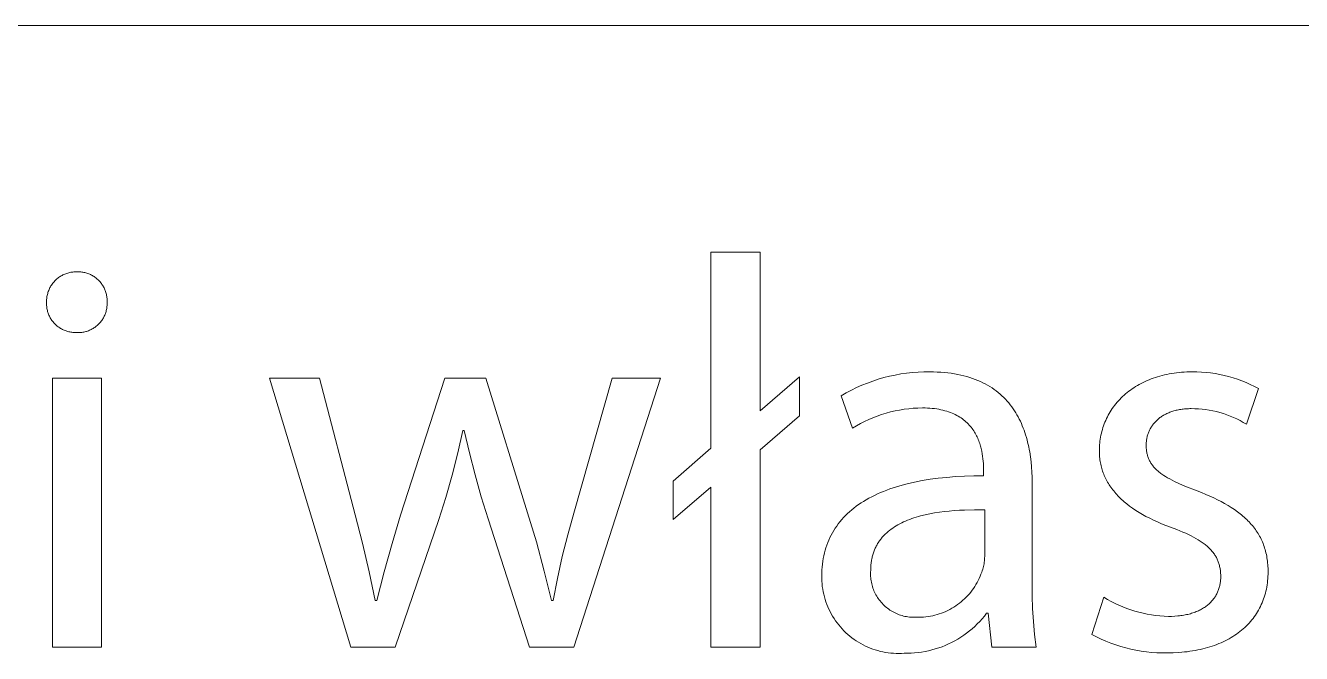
# Model space of a CAD drawing. Header units: millimetres. Extents: x 2840 to 6121, y 744 to 3036.
# Drawn here: x 5565.2 to 5640.5, y 798.7 to 835.7 of the extents above; entities that cross this region are included whole.
import ezdxf

# ---------------------------------------------------------------- set-up
doc = ezdxf.new("R2010")
doc.units = ezdxf.units.MM
doc.header["$MEASUREMENT"] = 0
doc.layers.add('Domyślny', color=7, linetype='Continuous', true_color=0x000000)

msp = doc.modelspace()

# ---------------------------------------------------------------- linework, layer by layer
at = {"layer": 'Domyślny', "color": 18, "lineweight": 15, "true_color": 0x000000}
for p, q in [((4880.999, 835.742), (6117.84, 835.742)), ((5605.656, 810.784), (5605.656, 822.355)), ((5605.656, 822.355), (5608.562, 822.355)), ((5608.562, 822.355), (5608.562, 812.98)), ((5566.762, 820.468), (5566.798, 820.517)), ((5566.798, 820.517), (5566.836, 820.564)), ((5566.836, 820.564), (5566.876, 820.61)), ((5566.876, 820.61), (5566.917, 820.655)), ((5566.917, 820.655), (5566.959, 820.698)), ((5566.959, 820.698), (5567.004, 820.74)), ((5567.004, 820.74), (5567.049, 820.78)), ((5567.049, 820.78), (5567.096, 820.819)), ((5567.096, 820.819), (5567.144, 820.855)), ((5567.144, 820.855), (5567.194, 820.891)), ((5567.194, 820.891), (5567.245, 820.924)), ((5567.245, 820.924), (5567.296, 820.956)), ((5567.296, 820.956), (5567.349, 820.986)), ((5567.349, 820.986), (5567.403, 821.014)), ((5567.403, 821.014), (5567.458, 821.04)), ((5567.458, 821.04), (5567.514, 821.064)), ((5567.514, 821.064), (5567.57, 821.086)), ((5567.57, 821.086), (5567.628, 821.107)), ((5567.628, 821.107), (5567.686, 821.125)), ((5567.686, 821.125), (5567.744, 821.141)), ((5567.744, 821.141), (5567.803, 821.155)), ((5567.803, 821.155), (5567.863, 821.167)), ((5567.863, 821.167), (5567.923, 821.178)), ((5567.923, 821.178), (5567.983, 821.186)), ((5567.983, 821.186), (5568.043, 821.192)), ((5568.043, 821.192), (5568.104, 821.195)), ((5568.104, 821.195), (5568.165, 821.197)), ((5568.165, 821.197), (5568.225, 821.197)), ((5568.225, 821.197), (5568.285, 821.198)), ((5568.285, 821.198), (5568.345, 821.197)), ((5568.345, 821.197), (5568.404, 821.194)), ((5568.404, 821.194), (5568.464, 821.189)), ((5568.464, 821.189), (5568.523, 821.182)), ((5568.523, 821.182), (5568.582, 821.173)), ((5568.582, 821.173), (5568.64, 821.162)), ((5568.64, 821.162), (5568.698, 821.149)), ((5568.698, 821.149), (5568.756, 821.134)), ((5568.756, 821.134), (5568.813, 821.117)), ((5568.813, 821.117), (5568.87, 821.098)), ((5568.87, 821.098), (5568.925, 821.077)), ((5568.925, 821.077), (5568.98, 821.054)), ((5568.98, 821.054), (5569.035, 821.029)), ((5569.035, 821.029), (5569.088, 821.002)), ((5569.088, 821.002), (5569.14, 820.974)), ((5569.14, 820.974), (5569.192, 820.943)), ((5569.192, 820.943), (5569.242, 820.911)), ((5569.242, 820.911), (5569.291, 820.877)), ((5569.291, 820.877), (5569.339, 820.842)), ((5569.339, 820.842), (5569.385, 820.805)), ((5569.385, 820.805), (5569.431, 820.766)), ((5569.431, 820.766), (5569.475, 820.726)), ((5569.475, 820.726), (5569.517, 820.684)), ((5569.517, 820.684), (5569.558, 820.64)), ((5569.558, 820.64), (5569.598, 820.596)), ((5569.598, 820.596), (5569.636, 820.55)), ((5569.636, 820.55), (5569.672, 820.503)), ((5566.458, 819.746), (5566.47, 819.806)), ((5566.47, 819.806), (5566.483, 819.865)), ((5566.483, 819.865), (5566.499, 819.924)), ((5566.499, 819.924), (5566.516, 819.982)), ((5566.516, 819.982), (5566.536, 820.039)), ((5566.536, 820.039), (5566.558, 820.096)), ((5566.558, 820.096), (5566.581, 820.152)), ((5566.581, 820.152), (5566.607, 820.207)), ((5566.607, 820.207), (5566.634, 820.261)), ((5566.634, 820.261), (5566.663, 820.315)), ((5566.663, 820.315), (5566.694, 820.367)), ((5566.694, 820.367), (5566.727, 820.418)), ((5566.727, 820.418), (5566.762, 820.468)), ((5569.672, 820.503), (5569.706, 820.454)), ((5569.706, 820.454), (5569.739, 820.404)), ((5569.739, 820.404), (5569.771, 820.354)), ((5569.771, 820.354), (5569.8, 820.302)), ((5569.8, 820.302), (5569.828, 820.249)), ((5569.828, 820.249), (5569.853, 820.195)), ((5569.853, 820.195), (5569.877, 820.14)), ((5569.877, 820.14), (5569.899, 820.085)), ((5569.899, 820.085), (5569.919, 820.029)), ((5569.919, 820.029), (5569.937, 819.972)), ((5569.937, 819.972), (5569.953, 819.915)), ((5569.953, 819.915), (5569.967, 819.857)), ((5569.967, 819.857), (5569.979, 819.798)), ((5569.979, 819.798), (5569.989, 819.74)), ((5566.432, 819.444), (5566.433, 819.504)), ((5566.434, 819.383), (5566.432, 819.444)), ((5566.432, 819.324), (5566.434, 819.383)), ((5566.433, 819.265), (5566.432, 819.324)), ((5566.433, 819.504), (5566.437, 819.565)), ((5566.436, 819.207), (5566.433, 819.265)), ((5566.441, 819.148), (5566.436, 819.207)), ((5566.437, 819.565), (5566.442, 819.626)), ((5566.448, 819.089), (5566.441, 819.148)), ((5566.442, 819.626), (5566.449, 819.686)), ((5566.457, 819.031), (5566.448, 819.089)), ((5566.449, 819.686), (5566.458, 819.746)), ((5566.468, 818.973), (5566.457, 819.031)), ((5569.984, 819.03), (5569.973, 818.972)), ((5569.993, 819.089), (5569.984, 819.03)), ((5569.989, 819.74), (5569.997, 819.68)), ((5570, 819.147), (5569.993, 819.089)), ((5569.997, 819.68), (5570.003, 819.621)), ((5570.004, 819.206), (5570, 819.147)), ((5570.003, 819.621), (5570.007, 819.562)), ((5570.007, 819.265), (5570.004, 819.206)), ((5570.009, 819.442), (5570.006, 819.383)), ((5570.006, 819.383), (5570.008, 819.324)), ((5570.007, 819.562), (5570.009, 819.502)), ((5570.008, 819.324), (5570.007, 819.265)), ((5570.009, 819.502), (5570.009, 819.442)), ((5566.481, 818.916), (5566.468, 818.973)), ((5566.495, 818.859), (5566.481, 818.916)), ((5566.512, 818.803), (5566.495, 818.859)), ((5566.531, 818.747), (5566.512, 818.803)), ((5566.552, 818.692), (5566.531, 818.747)), ((5566.574, 818.638), (5566.552, 818.692)), ((5566.599, 818.584), (5566.574, 818.638)), ((5566.625, 818.531), (5566.599, 818.584)), ((5566.653, 818.48), (5566.625, 818.531)), ((5566.683, 818.429), (5566.653, 818.48)), ((5566.714, 818.379), (5566.683, 818.429)), ((5566.748, 818.331), (5566.714, 818.379)), ((5566.783, 818.283), (5566.748, 818.331)), ((5566.819, 818.237), (5566.783, 818.283)), ((5569.659, 818.28), (5569.622, 818.233)), ((5569.694, 818.327), (5569.659, 818.28)), ((5569.727, 818.376), (5569.694, 818.327)), ((5569.759, 818.426), (5569.727, 818.376)), ((5569.788, 818.477), (5569.759, 818.426)), ((5569.816, 818.529), (5569.788, 818.477)), ((5569.843, 818.581), (5569.816, 818.529)), ((5569.867, 818.635), (5569.843, 818.581)), ((5569.89, 818.69), (5569.867, 818.635)), ((5569.91, 818.745), (5569.89, 818.69)), ((5569.929, 818.801), (5569.91, 818.745)), ((5569.946, 818.857), (5569.929, 818.801)), ((5569.96, 818.915), (5569.946, 818.857)), ((5569.973, 818.972), (5569.96, 818.915)), ((5566.857, 818.192), (5566.819, 818.237)), ((5566.897, 818.149), (5566.857, 818.192)), ((5566.938, 818.107), (5566.897, 818.149)), ((5566.98, 818.066), (5566.938, 818.107)), ((5567.024, 818.027), (5566.98, 818.066)), ((5567.069, 817.989), (5567.024, 818.027)), ((5567.116, 817.953), (5567.069, 817.989)), ((5567.164, 817.919), (5567.116, 817.953)), ((5567.212, 817.886), (5567.164, 817.919)), ((5567.262, 817.855), (5567.212, 817.886)), ((5567.313, 817.826), (5567.262, 817.855)), ((5567.365, 817.798), (5567.313, 817.826)), ((5567.418, 817.772), (5567.365, 817.798)), ((5567.472, 817.748), (5567.418, 817.772)), ((5567.527, 817.726), (5567.472, 817.748)), ((5567.582, 817.706), (5567.527, 817.726)), ((5567.638, 817.688), (5567.582, 817.706)), ((5567.694, 817.672), (5567.638, 817.688)), ((5567.751, 817.657), (5567.694, 817.672)), ((5567.809, 817.645), (5567.751, 817.657)), ((5567.867, 817.635), (5567.809, 817.645)), ((5567.925, 817.626), (5567.867, 817.635)), ((5567.984, 817.62), (5567.925, 817.626)), ((5568.042, 817.616), (5567.984, 817.62)), ((5568.101, 817.613), (5568.042, 817.616)), ((5568.16, 817.613), (5568.101, 817.613)), ((5568.219, 817.609), (5568.16, 817.613)), ((5568.278, 817.607), (5568.219, 817.609)), ((5568.337, 817.607), (5568.278, 817.607)), ((5568.396, 817.61), (5568.337, 817.607)), ((5568.455, 817.614), (5568.396, 817.61)), ((5568.513, 817.62), (5568.455, 817.614)), ((5568.572, 817.629), (5568.513, 817.62)), ((5568.63, 817.639), (5568.572, 817.629)), ((5568.687, 817.651), (5568.63, 817.639)), ((5568.745, 817.666), (5568.687, 817.651)), ((5568.801, 817.682), (5568.745, 817.666)), ((5568.857, 817.7), (5568.801, 817.682)), ((5568.913, 817.721), (5568.857, 817.7)), ((5568.968, 817.743), (5568.913, 817.721)), ((5569.022, 817.767), (5568.968, 817.743)), ((5569.075, 817.792), (5569.022, 817.767)), ((5569.127, 817.82), (5569.075, 817.792)), ((5569.178, 817.849), (5569.127, 817.82)), ((5569.228, 817.881), (5569.178, 817.849)), ((5569.277, 817.914), (5569.228, 817.881)), ((5569.325, 817.948), (5569.277, 817.914)), ((5569.371, 817.984), (5569.325, 817.948)), ((5569.417, 818.022), (5569.371, 817.984)), ((5569.461, 818.061), (5569.417, 818.022)), ((5569.503, 818.102), (5569.461, 818.061)), ((5569.544, 818.145), (5569.503, 818.102)), ((5569.584, 818.188), (5569.544, 818.145)), ((5569.622, 818.233), (5569.584, 818.188)), ((5617.219, 815.212), (5617.559, 815.248)), ((5617.559, 815.248), (5617.901, 815.273)), ((5617.901, 815.273), (5618.243, 815.287)), ((5618.243, 815.287), (5618.585, 815.288)), ((5618.585, 815.288), (5618.81, 815.285)), ((5618.81, 815.285), (5619.03, 815.278)), ((5619.03, 815.278), (5619.244, 815.266)), ((5619.244, 815.266), (5619.453, 815.25)), ((5619.453, 815.25), (5619.657, 815.229)), ((5633.159, 815.237), (5633.309, 815.253)), ((5633.309, 815.253), (5633.46, 815.267)), ((5633.46, 815.267), (5633.613, 815.277)), ((5633.613, 815.277), (5633.768, 815.285)), ((5633.768, 815.285), (5633.926, 815.29)), ((5633.926, 815.29), (5634.085, 815.291)), ((5634.085, 815.291), (5634.357, 815.288)), ((5634.357, 815.288), (5634.628, 815.277)), ((5634.628, 815.277), (5634.899, 815.256)), ((5634.899, 815.256), (5635.169, 815.225)), ((5566.783, 814.925), (5569.679, 814.925)), ((5566.783, 799.028), (5566.783, 814.925)), ((5569.679, 814.925), (5569.679, 799.028)), ((5584.401, 799.029), (5579.594, 814.926)), ((5579.594, 814.926), (5582.555, 814.926)), ((5582.555, 814.926), (5584.653, 806.841)), ((5587.34, 806.819), (5589.952, 814.926)), ((5589.952, 814.926), (5592.377, 814.926)), ((5592.377, 814.926), (5594.836, 806.972)), ((5597.567, 806.95), (5599.829, 814.926)), ((5602.691, 814.926), (5597.567, 799.029)), ((5599.829, 814.926), (5602.691, 814.926)), ((5608.562, 812.98), (5610.889, 814.991)), ((5610.889, 814.991), (5610.889, 812.685)), ((5614.269, 814.361), (5614.582, 814.5)), ((5614.582, 814.5), (5614.9, 814.629)), ((5614.9, 814.629), (5615.221, 814.746)), ((5615.221, 814.746), (5615.547, 814.852)), ((5615.547, 814.852), (5615.876, 814.947)), ((5615.876, 814.947), (5616.208, 815.031)), ((5616.208, 815.031), (5616.543, 815.103)), ((5616.543, 815.103), (5616.88, 815.163)), ((5616.88, 815.163), (5617.219, 815.212)), ((5619.657, 815.229), (5619.855, 815.203)), ((5619.855, 815.203), (5620.049, 815.173)), ((5620.049, 815.173), (5620.238, 815.139)), ((5620.238, 815.139), (5620.422, 815.1)), ((5620.422, 815.1), (5620.601, 815.058)), ((5620.601, 815.058), (5620.775, 815.011)), ((5620.775, 815.011), (5620.944, 814.96)), ((5620.944, 814.96), (5621.109, 814.906)), ((5621.109, 814.906), (5621.269, 814.847)), ((5621.269, 814.847), (5621.425, 814.785)), ((5621.425, 814.785), (5621.576, 814.719)), ((5621.576, 814.719), (5621.723, 814.65)), ((5621.723, 814.65), (5621.865, 814.576)), ((5621.865, 814.576), (5622.003, 814.5)), ((5622.003, 814.5), (5622.136, 814.42)), ((5630.74, 814.421), (5630.847, 814.486)), ((5630.847, 814.486), (5630.956, 814.548)), ((5630.956, 814.548), (5631.067, 814.608)), ((5631.067, 814.608), (5631.181, 814.666)), ((5631.181, 814.666), (5631.297, 814.722)), ((5631.297, 814.722), (5631.416, 814.775)), ((5631.416, 814.775), (5631.537, 814.826)), ((5631.537, 814.826), (5631.66, 814.874)), ((5631.66, 814.874), (5631.785, 814.92)), ((5631.785, 814.92), (5631.913, 814.964)), ((5631.913, 814.964), (5632.043, 815.004)), ((5632.043, 815.004), (5632.175, 815.043)), ((5632.175, 815.043), (5632.309, 815.079)), ((5632.309, 815.079), (5632.445, 815.112)), ((5632.445, 815.112), (5632.584, 815.142)), ((5632.584, 815.142), (5632.725, 815.17)), ((5632.725, 815.17), (5632.867, 815.195)), ((5632.867, 815.195), (5633.012, 815.217)), ((5633.012, 815.217), (5633.159, 815.237)), ((5635.169, 815.225), (5635.438, 815.186)), ((5635.438, 815.186), (5635.706, 815.138)), ((5635.706, 815.138), (5635.971, 815.08)), ((5635.971, 815.08), (5636.235, 815.014)), ((5636.235, 815.014), (5636.496, 814.939)), ((5636.496, 814.939), (5636.754, 814.855)), ((5636.754, 814.855), (5637.01, 814.763)), ((5637.01, 814.763), (5637.262, 814.661)), ((5637.262, 814.661), (5637.511, 814.552)), ((5637.511, 814.552), (5637.756, 814.434)), ((5613.363, 813.878), (5613.659, 814.05)), ((5614.018, 811.966), (5613.363, 813.878)), ((5613.659, 814.05), (5613.962, 814.21)), ((5613.962, 814.21), (5614.269, 814.361)), ((5622.136, 814.42), (5622.266, 814.337)), ((5622.266, 814.337), (5622.391, 814.251)), ((5622.391, 814.251), (5622.512, 814.161)), ((5622.512, 814.161), (5622.629, 814.069)), ((5622.629, 814.069), (5622.742, 813.973)), ((5622.742, 813.973), (5622.851, 813.875)), ((5622.851, 813.875), (5622.956, 813.774)), ((5622.956, 813.774), (5623.058, 813.67)), ((5629.806, 813.665), (5629.888, 813.749)), ((5629.888, 813.749), (5629.973, 813.831)), ((5629.973, 813.831), (5630.06, 813.912)), ((5630.06, 813.912), (5630.15, 813.99)), ((5630.15, 813.99), (5630.242, 814.067)), ((5630.242, 814.067), (5630.337, 814.142)), ((5630.337, 814.142), (5630.434, 814.215)), ((5630.434, 814.215), (5630.533, 814.286)), ((5630.533, 814.286), (5630.635, 814.355)), ((5630.635, 814.355), (5630.74, 814.421)), ((5637.996, 814.308), (5637.286, 812.199)), ((5637.756, 814.434), (5637.996, 814.308)), ((5616.535, 812.981), (5616.27, 812.92)), ((5616.803, 813.034), (5616.535, 812.981)), ((5617.072, 813.077), (5616.803, 813.034)), ((5617.343, 813.111), (5617.072, 813.077)), ((5617.614, 813.136), (5617.343, 813.111)), ((5617.887, 813.151), (5617.614, 813.136)), ((5618.159, 813.157), (5617.887, 813.151)), ((5618.309, 813.156), (5618.159, 813.157)), ((5618.455, 813.15), (5618.309, 813.156)), ((5618.597, 813.142), (5618.455, 813.15)), ((5618.735, 813.13), (5618.597, 813.142)), ((5618.868, 813.116), (5618.735, 813.13)), ((5618.998, 813.098), (5618.868, 813.116)), ((5619.124, 813.077), (5618.998, 813.098)), ((5619.246, 813.053), (5619.124, 813.077)), ((5619.364, 813.026), (5619.246, 813.053)), ((5619.479, 812.997), (5619.364, 813.026)), ((5619.59, 812.965), (5619.479, 812.997)), ((5623.058, 813.67), (5623.155, 813.563)), ((5623.155, 813.563), (5623.249, 813.454)), ((5623.249, 813.454), (5623.339, 813.342)), ((5623.339, 813.342), (5623.426, 813.228)), ((5623.426, 813.228), (5623.509, 813.112)), ((5623.509, 813.112), (5623.588, 812.993)), ((5623.588, 812.993), (5623.664, 812.872)), ((5629.242, 812.931), (5629.303, 813.028)), ((5629.303, 813.028), (5629.367, 813.124)), ((5629.367, 813.124), (5629.434, 813.218)), ((5629.434, 813.218), (5629.503, 813.311)), ((5629.503, 813.311), (5629.575, 813.402)), ((5629.575, 813.402), (5629.649, 813.491)), ((5629.649, 813.491), (5629.726, 813.579)), ((5629.726, 813.579), (5629.806, 813.665)), ((5633.007, 812.984), (5632.943, 812.965)), ((5633.071, 813.002), (5633.007, 812.984)), ((5633.137, 813.018), (5633.071, 813.002)), ((5633.204, 813.034), (5633.137, 813.018)), ((5633.273, 813.048), (5633.204, 813.034)), ((5633.342, 813.061), (5633.273, 813.048)), ((5633.413, 813.072), (5633.342, 813.061)), ((5633.485, 813.083), (5633.413, 813.072)), ((5633.558, 813.092), (5633.485, 813.083)), ((5633.632, 813.099), (5633.558, 813.092)), ((5633.707, 813.106), (5633.632, 813.099)), ((5633.783, 813.11), (5633.707, 813.106)), ((5633.861, 813.114), (5633.783, 813.11)), ((5633.94, 813.116), (5633.861, 813.114)), ((5634.019, 813.117), (5633.94, 813.116)), ((5634.234, 813.114), (5634.019, 813.117)), ((5634.449, 813.104), (5634.234, 813.114)), ((5634.663, 813.086), (5634.449, 813.104)), ((5634.876, 813.06), (5634.663, 813.086)), ((5635.088, 813.028), (5634.876, 813.06)), ((5635.3, 812.988), (5635.088, 813.028)), ((5635.509, 812.941), (5635.3, 812.988)), ((5610.889, 812.685), (5608.562, 810.675)), ((5614.491, 812.238), (5614.252, 812.106)), ((5614.735, 812.361), (5614.491, 812.238)), ((5614.982, 812.476), (5614.735, 812.361)), ((5615.233, 812.583), (5614.982, 812.476)), ((5615.488, 812.68), (5615.233, 812.583)), ((5615.746, 812.769), (5615.488, 812.68)), ((5616.006, 812.849), (5615.746, 812.769)), ((5616.27, 812.92), (5616.006, 812.849)), ((5619.697, 812.93), (5619.59, 812.965)), ((5619.801, 812.893), (5619.697, 812.93)), ((5619.901, 812.853), (5619.801, 812.893)), ((5619.998, 812.811), (5619.901, 812.853)), ((5620.092, 812.766), (5619.998, 812.811)), ((5620.182, 812.72), (5620.092, 812.766)), ((5620.269, 812.671), (5620.182, 812.72)), ((5620.353, 812.62), (5620.269, 812.671)), ((5620.433, 812.567), (5620.353, 812.62)), ((5620.511, 812.513), (5620.433, 812.567)), ((5620.586, 812.456), (5620.511, 812.513)), ((5620.657, 812.398), (5620.586, 812.456)), ((5620.726, 812.338), (5620.657, 812.398)), ((5620.792, 812.276), (5620.726, 812.338)), ((5620.855, 812.213), (5620.792, 812.276)), ((5623.664, 812.872), (5623.737, 812.75)), ((5623.737, 812.75), (5623.806, 812.625)), ((5623.806, 812.625), (5623.872, 812.498)), ((5623.872, 812.498), (5623.935, 812.369)), ((5623.935, 812.369), (5623.995, 812.238)), ((5623.995, 812.238), (5624.051, 812.106)), ((5628.889, 812.212), (5628.931, 812.319)), ((5628.931, 812.319), (5628.976, 812.424)), ((5628.976, 812.424), (5629.024, 812.528)), ((5629.024, 812.528), (5629.074, 812.631)), ((5629.074, 812.631), (5629.128, 812.732)), ((5629.128, 812.732), (5629.183, 812.832)), ((5629.183, 812.832), (5629.242, 812.931)), ((5631.819, 812.242), (5631.785, 812.199)), ((5631.854, 812.283), (5631.819, 812.242)), ((5631.89, 812.323), (5631.854, 812.283)), ((5631.928, 812.363), (5631.89, 812.323)), ((5631.967, 812.402), (5631.928, 812.363)), ((5632.007, 812.44), (5631.967, 812.402)), ((5632.049, 812.478), (5632.007, 812.44)), ((5632.091, 812.514), (5632.049, 812.478)), ((5632.135, 812.55), (5632.091, 812.514)), ((5632.181, 812.584), (5632.135, 812.55)), ((5632.227, 812.618), (5632.181, 812.584)), ((5632.275, 812.651), (5632.227, 812.618)), ((5632.324, 812.683), (5632.275, 812.651)), ((5632.374, 812.714), (5632.324, 812.683)), ((5632.426, 812.744), (5632.374, 812.714)), ((5632.478, 812.772), (5632.426, 812.744)), ((5632.532, 812.8), (5632.478, 812.772)), ((5632.587, 812.827), (5632.532, 812.8)), ((5632.644, 812.853), (5632.587, 812.827)), ((5632.701, 812.877), (5632.644, 812.853)), ((5632.76, 812.901), (5632.701, 812.877)), ((5632.82, 812.923), (5632.76, 812.901)), ((5632.881, 812.945), (5632.82, 812.923)), ((5632.943, 812.965), (5632.881, 812.945)), ((5635.717, 812.886), (5635.509, 812.941)), ((5635.923, 812.824), (5635.717, 812.886)), ((5636.126, 812.756), (5635.923, 812.824)), ((5636.327, 812.68), (5636.126, 812.756)), ((5636.525, 812.597), (5636.327, 812.68)), ((5636.721, 812.508), (5636.525, 812.597)), ((5636.913, 812.411), (5636.721, 812.508)), ((5637.101, 812.308), (5636.913, 812.411)), ((5637.286, 812.199), (5637.101, 812.308)), ((5591.022, 811.834), (5590.718, 810.506)), ((5591.099, 811.834), (5591.022, 811.834)), ((5591.399, 810.515), (5591.099, 811.834)), ((5614.252, 812.106), (5614.018, 811.966)), ((5620.916, 812.149), (5620.855, 812.213)), ((5620.973, 812.083), (5620.916, 812.149)), ((5621.029, 812.016), (5620.973, 812.083)), ((5621.081, 811.948), (5621.029, 812.016)), ((5621.131, 811.878), (5621.081, 811.948)), ((5621.179, 811.808), (5621.131, 811.878)), ((5621.224, 811.737), (5621.179, 811.808)), ((5621.267, 811.664), (5621.224, 811.737)), ((5621.308, 811.591), (5621.267, 811.664)), ((5621.346, 811.517), (5621.308, 811.591)), ((5621.383, 811.443), (5621.346, 811.517)), ((5624.051, 812.106), (5624.105, 811.972)), ((5624.105, 811.972), (5624.156, 811.837)), ((5624.156, 811.837), (5624.203, 811.7)), ((5624.203, 811.7), (5624.248, 811.562)), ((5624.248, 811.562), (5624.29, 811.422)), ((5628.673, 811.436), (5628.696, 811.55)), ((5628.696, 811.55), (5628.721, 811.663)), ((5628.721, 811.663), (5628.749, 811.775)), ((5628.749, 811.775), (5628.78, 811.886)), ((5628.78, 811.886), (5628.813, 811.996)), ((5628.813, 811.996), (5628.85, 812.105)), ((5628.85, 812.105), (5628.889, 812.212)), ((5631.433, 811.489), (5631.42, 811.438)), ((5631.447, 811.541), (5631.433, 811.489)), ((5631.462, 811.591), (5631.447, 811.541)), ((5631.479, 811.642), (5631.462, 811.591)), ((5631.498, 811.691), (5631.479, 811.642)), ((5631.517, 811.741), (5631.498, 811.691)), ((5631.538, 811.789), (5631.517, 811.741)), ((5631.56, 811.837), (5631.538, 811.789)), ((5631.584, 811.885), (5631.56, 811.837)), ((5631.609, 811.932), (5631.584, 811.885)), ((5631.635, 811.978), (5631.609, 811.932)), ((5631.662, 812.024), (5631.635, 811.978)), ((5631.691, 812.069), (5631.662, 812.024)), ((5631.721, 812.113), (5631.691, 812.069)), ((5631.752, 812.157), (5631.721, 812.113)), ((5631.785, 812.199), (5631.752, 812.157)), ((5603.427, 808.839), (5605.656, 810.784)), ((5621.417, 811.368), (5621.383, 811.443)), ((5621.449, 811.292), (5621.417, 811.368)), ((5621.48, 811.216), (5621.449, 811.292)), ((5621.508, 811.14), (5621.48, 811.216)), ((5621.535, 811.064), (5621.508, 811.14)), ((5621.559, 810.987), (5621.535, 811.064)), ((5621.582, 810.91), (5621.559, 810.987)), ((5621.603, 810.833), (5621.582, 810.91)), ((5621.623, 810.757), (5621.603, 810.833)), ((5621.641, 810.68), (5621.623, 810.757)), ((5624.29, 811.422), (5624.329, 811.281)), ((5624.329, 811.281), (5624.366, 811.139)), ((5624.366, 811.139), (5624.399, 810.996)), ((5624.399, 810.996), (5624.431, 810.852)), ((5624.431, 810.852), (5624.459, 810.707)), ((5628.6, 810.615), (5628.602, 810.734)), ((5628.602, 810.734), (5628.606, 810.853)), ((5628.606, 810.853), (5628.614, 810.971)), ((5628.614, 810.971), (5628.624, 811.089)), ((5628.624, 811.089), (5628.638, 811.205)), ((5628.638, 811.205), (5628.654, 811.321)), ((5628.654, 811.321), (5628.673, 811.436)), ((5631.365, 811.009), (5631.364, 810.954)), ((5631.364, 810.954), (5631.365, 810.892)), ((5631.367, 811.064), (5631.365, 811.009)), ((5631.365, 810.892), (5631.367, 810.832)), ((5631.371, 811.118), (5631.367, 811.064)), ((5631.367, 810.832), (5631.371, 810.772)), ((5631.375, 811.172), (5631.371, 811.118)), ((5631.371, 810.772), (5631.375, 810.714)), ((5631.382, 811.226), (5631.375, 811.172)), ((5631.389, 811.28), (5631.382, 811.226)), ((5631.398, 811.333), (5631.389, 811.28)), ((5631.408, 811.385), (5631.398, 811.333)), ((5631.42, 811.438), (5631.408, 811.385)), ((5590.718, 810.506), (5590.378, 809.187)), ((5591.734, 809.204), (5591.399, 810.515)), ((5608.562, 810.675), (5608.562, 799.028)), ((5621.658, 810.604), (5621.641, 810.68)), ((5621.687, 810.452), (5621.658, 810.604)), ((5621.71, 810.302), (5621.687, 810.452)), ((5621.729, 810.154), (5621.71, 810.302)), ((5621.743, 810.01), (5621.729, 810.154)), ((5621.753, 809.869), (5621.743, 810.01)), ((5624.459, 810.707), (5624.486, 810.562)), ((5624.486, 810.562), (5624.531, 810.268)), ((5624.531, 810.268), (5624.567, 809.972)), ((5624.567, 809.972), (5624.594, 809.674)), ((5628.601, 810.526), (5628.6, 810.615)), ((5628.604, 810.438), (5628.601, 810.526)), ((5628.609, 810.35), (5628.604, 810.438)), ((5628.616, 810.262), (5628.609, 810.35)), ((5628.625, 810.175), (5628.616, 810.262)), ((5628.636, 810.089), (5628.625, 810.175)), ((5628.649, 810.003), (5628.636, 810.089)), ((5628.664, 809.918), (5628.649, 810.003)), ((5631.375, 810.714), (5631.382, 810.657)), ((5631.382, 810.657), (5631.389, 810.6)), ((5631.389, 810.6), (5631.398, 810.545)), ((5631.398, 810.545), (5631.409, 810.49)), ((5631.409, 810.49), (5631.421, 810.437)), ((5631.421, 810.437), (5631.434, 810.384)), ((5631.434, 810.384), (5631.449, 810.332)), ((5631.449, 810.332), (5631.465, 810.281)), ((5631.465, 810.281), (5631.482, 810.231)), ((5631.482, 810.231), (5631.501, 810.181)), ((5631.501, 810.181), (5631.522, 810.133)), ((5631.522, 810.133), (5631.544, 810.085)), ((5631.544, 810.085), (5631.567, 810.038)), ((5631.567, 810.038), (5631.592, 809.991)), ((5631.592, 809.991), (5631.618, 809.945)), ((5621.76, 809.733), (5621.753, 809.869)), ((5621.764, 809.601), (5621.76, 809.733)), ((5621.765, 809.475), (5621.764, 809.601)), ((5621.765, 809.147), (5621.765, 809.475)), ((5624.594, 809.674), (5624.613, 809.375)), ((5624.613, 809.375), (5624.624, 809.075)), ((5628.681, 809.833), (5628.664, 809.918)), ((5628.7, 809.749), (5628.681, 809.833)), ((5628.721, 809.665), (5628.7, 809.749)), ((5628.744, 809.582), (5628.721, 809.665)), ((5628.769, 809.499), (5628.744, 809.582)), ((5628.796, 809.417), (5628.769, 809.499)), ((5628.825, 809.335), (5628.796, 809.417)), ((5628.856, 809.254), (5628.825, 809.335)), ((5628.889, 809.174), (5628.856, 809.254)), ((5631.618, 809.945), (5631.646, 809.9)), ((5631.646, 809.9), (5631.675, 809.856)), ((5631.675, 809.856), (5631.705, 809.812)), ((5631.705, 809.812), (5631.738, 809.769)), ((5631.738, 809.769), (5631.771, 809.726)), ((5631.771, 809.726), (5631.806, 809.684)), ((5631.806, 809.684), (5631.843, 809.642)), ((5631.843, 809.642), (5631.881, 809.601)), ((5631.881, 809.601), (5631.92, 809.561)), ((5631.92, 809.561), (5631.961, 809.521)), ((5631.961, 809.521), (5632.004, 809.481)), ((5632.004, 809.481), (5632.048, 809.442)), ((5632.048, 809.442), (5632.094, 809.403)), ((5632.094, 809.403), (5632.141, 809.365)), ((5632.141, 809.365), (5632.189, 809.327)), ((5632.189, 809.327), (5632.24, 809.289)), ((5632.24, 809.289), (5632.291, 809.252)), ((5632.291, 809.252), (5632.399, 809.178)), ((5590.378, 809.187), (5590.002, 807.878)), ((5592.104, 807.903), (5591.734, 809.204)), ((5603.427, 806.578), (5603.427, 808.839)), ((5605.656, 808.479), (5603.427, 806.578)), ((5605.656, 799.028), (5605.656, 808.479)), ((5616.425, 808.439), (5616.624, 808.503)), ((5616.624, 808.503), (5616.827, 808.563)), ((5616.827, 808.563), (5617.034, 808.621)), ((5617.034, 808.621), (5617.245, 808.676)), ((5617.245, 808.676), (5617.681, 808.777)), ((5617.681, 808.777), (5618.133, 808.866)), ((5618.133, 808.866), (5618.602, 808.943)), ((5618.602, 808.943), (5619.088, 809.008)), ((5619.088, 809.008), (5619.591, 809.06)), ((5619.591, 809.06), (5620.11, 809.101)), ((5620.11, 809.101), (5620.646, 809.129)), ((5620.646, 809.129), (5621.197, 809.144)), ((5621.197, 809.144), (5621.765, 809.147)), ((5624.624, 809.075), (5624.627, 808.776)), ((5624.627, 808.776), (5624.627, 802.832)), ((5628.925, 809.094), (5628.889, 809.174)), ((5628.962, 809.014), (5628.925, 809.094)), ((5629.001, 808.936), (5628.962, 809.014)), ((5629.042, 808.857), (5629.001, 808.936)), ((5629.086, 808.78), (5629.042, 808.857)), ((5629.131, 808.703), (5629.086, 808.78)), ((5629.179, 808.626), (5629.131, 808.703)), ((5629.228, 808.551), (5629.179, 808.626)), ((5629.28, 808.476), (5629.228, 808.551)), ((5629.333, 808.401), (5629.28, 808.476)), ((5632.399, 809.178), (5632.514, 809.106)), ((5632.514, 809.106), (5632.634, 809.034)), ((5632.634, 809.034), (5632.761, 808.963)), ((5632.761, 808.963), (5632.894, 808.893)), ((5632.894, 808.893), (5633.033, 808.822)), ((5633.033, 808.822), (5633.331, 808.683)), ((5633.331, 808.683), (5633.654, 808.542)), ((5633.654, 808.542), (5634.38, 808.255)), ((5590.002, 807.878), (5589.591, 806.579)), ((5592.508, 806.612), (5592.104, 807.903)), ((5614.682, 807.642), (5614.836, 807.735)), ((5614.836, 807.735), (5614.995, 807.825)), ((5614.995, 807.825), (5615.159, 807.912)), ((5615.159, 807.912), (5615.326, 807.996)), ((5615.326, 807.996), (5615.499, 808.077)), ((5615.499, 808.077), (5615.675, 808.155)), ((5615.675, 808.155), (5615.856, 808.23)), ((5615.856, 808.23), (5616.042, 808.303)), ((5616.042, 808.303), (5616.231, 808.372)), ((5616.231, 808.372), (5616.425, 808.439)), ((5629.389, 808.327), (5629.333, 808.401)), ((5629.447, 808.254), (5629.389, 808.327)), ((5629.507, 808.181), (5629.447, 808.254)), ((5629.569, 808.109), (5629.507, 808.181)), ((5629.633, 808.038), (5629.569, 808.109)), ((5629.699, 807.967), (5629.633, 808.038)), ((5629.767, 807.897), (5629.699, 807.967)), ((5629.837, 807.827), (5629.767, 807.897)), ((5629.909, 807.759), (5629.837, 807.827)), ((5629.984, 807.691), (5629.909, 807.759)), ((5634.38, 808.255), (5634.635, 808.156)), ((5634.635, 808.156), (5634.882, 808.054)), ((5634.882, 808.054), (5635.122, 807.951)), ((5635.122, 807.951), (5635.353, 807.845)), ((5635.353, 807.845), (5635.577, 807.737)), ((5635.577, 807.737), (5635.793, 807.626)), ((5594.836, 806.972), (5595.356, 805.256)), ((5613.728, 806.916), (5613.851, 807.028)), ((5613.851, 807.028), (5613.978, 807.137)), ((5613.978, 807.137), (5614.11, 807.244)), ((5614.11, 807.244), (5614.246, 807.348)), ((5614.246, 807.348), (5614.387, 807.449)), ((5614.387, 807.449), (5614.532, 807.547)), ((5614.532, 807.547), (5614.682, 807.642)), ((5618.87, 806.958), (5618.589, 806.907)), ((5619.156, 807.002), (5618.87, 806.958)), ((5619.447, 807.04), (5619.156, 807.002)), ((5619.74, 807.071), (5619.447, 807.04)), ((5620.037, 807.096), (5619.74, 807.071)), ((5620.335, 807.115), (5620.037, 807.096)), ((5620.635, 807.129), (5620.335, 807.115)), ((5621.234, 807.142), (5620.635, 807.129)), ((5621.83, 807.137), (5621.234, 807.142)), ((5621.83, 804.384), (5621.83, 807.137)), ((5630.06, 807.623), (5629.984, 807.691)), ((5630.139, 807.556), (5630.06, 807.623)), ((5630.22, 807.49), (5630.139, 807.556)), ((5630.388, 807.36), (5630.22, 807.49)), ((5630.564, 807.233), (5630.388, 807.36)), ((5630.749, 807.109), (5630.564, 807.233)), ((5630.942, 806.987), (5630.749, 807.109)), ((5631.143, 806.869), (5630.942, 806.987)), ((5635.793, 807.626), (5636, 807.513)), ((5636, 807.513), (5636.2, 807.396)), ((5636.2, 807.396), (5636.392, 807.277)), ((5636.392, 807.277), (5636.575, 807.155)), ((5636.575, 807.155), (5636.751, 807.03)), ((5636.751, 807.03), (5636.836, 806.967)), ((5636.836, 806.967), (5636.919, 806.902)), ((5584.653, 806.841), (5585.088, 805.165)), ((5586.834, 805.151), (5587.34, 806.819)), ((5589.591, 806.579), (5587.024, 799.029)), ((5594.945, 799.029), (5592.508, 806.612)), ((5597.205, 805.673), (5597.567, 806.95)), ((5613.091, 806.185), (5613.185, 806.313)), ((5613.185, 806.313), (5613.285, 806.439)), ((5613.285, 806.439), (5613.389, 806.563)), ((5613.389, 806.563), (5613.497, 806.683)), ((5613.497, 806.683), (5613.61, 806.801)), ((5613.61, 806.801), (5613.728, 806.916)), ((5616.602, 806.197), (5616.498, 806.133)), ((5616.708, 806.259), (5616.602, 806.197)), ((5616.818, 806.318), (5616.708, 806.259)), ((5616.93, 806.375), (5616.818, 806.318)), ((5617.044, 806.429), (5616.93, 806.375)), ((5617.162, 806.481), (5617.044, 806.429)), ((5617.281, 806.531), (5617.162, 806.481)), ((5617.403, 806.578), (5617.281, 806.531)), ((5617.527, 806.623), (5617.403, 806.578)), ((5617.653, 806.666), (5617.527, 806.623)), ((5617.782, 806.706), (5617.653, 806.666)), ((5617.912, 806.745), (5617.782, 806.706)), ((5618.044, 806.781), (5617.912, 806.745)), ((5618.313, 806.848), (5618.044, 806.781)), ((5618.589, 806.907), (5618.313, 806.848)), ((5631.354, 806.753), (5631.143, 806.869)), ((5631.572, 806.641), (5631.354, 806.753)), ((5631.8, 806.531), (5631.572, 806.641)), ((5632.036, 806.425), (5631.8, 806.531)), ((5632.28, 806.321), (5632.036, 806.425)), ((5632.534, 806.221), (5632.28, 806.321)), ((5632.796, 806.124), (5632.534, 806.221)), ((5636.919, 806.902), (5637, 806.837)), ((5637, 806.837), (5637.078, 806.77)), ((5637.078, 806.77), (5637.155, 806.703)), ((5637.155, 806.703), (5637.23, 806.635)), ((5637.23, 806.635), (5637.303, 806.566)), ((5637.303, 806.566), (5637.373, 806.496)), ((5637.373, 806.496), (5637.442, 806.425)), ((5637.442, 806.425), (5637.509, 806.354)), ((5637.509, 806.354), (5637.574, 806.281)), ((5637.574, 806.281), (5637.636, 806.207)), ((5637.636, 806.207), (5637.697, 806.133)), ((5596.881, 804.385), (5597.205, 805.673)), ((5612.622, 805.356), (5612.688, 805.501)), ((5612.688, 805.501), (5612.759, 805.643)), ((5612.759, 805.643), (5612.835, 805.783)), ((5612.835, 805.783), (5612.915, 805.919)), ((5612.915, 805.919), (5613.001, 806.053)), ((5613.001, 806.053), (5613.091, 806.185)), ((5615.744, 805.477), (5615.708, 805.432)), ((5615.782, 805.521), (5615.744, 805.477)), ((5615.82, 805.565), (5615.782, 805.521)), ((5615.859, 805.607), (5615.82, 805.565)), ((5615.899, 805.649), (5615.859, 805.607)), ((5615.94, 805.691), (5615.899, 805.649)), ((5615.982, 805.732), (5615.94, 805.691)), ((5616.025, 805.771), (5615.982, 805.732)), ((5616.069, 805.811), (5616.025, 805.771)), ((5616.113, 805.849), (5616.069, 805.811)), ((5616.158, 805.887), (5616.113, 805.849)), ((5616.205, 805.924), (5616.158, 805.887)), ((5616.299, 805.997), (5616.205, 805.924)), ((5616.397, 806.066), (5616.299, 805.997)), ((5616.498, 806.133), (5616.397, 806.066)), ((5633.182, 805.977), (5632.796, 806.124)), ((5633.538, 805.829), (5633.182, 805.977)), ((5633.705, 805.755), (5633.538, 805.829)), ((5633.865, 805.68), (5633.705, 805.755)), ((5634.018, 805.605), (5633.865, 805.68)), ((5634.163, 805.528), (5634.018, 805.605)), ((5634.302, 805.452), (5634.163, 805.528)), ((5634.434, 805.374), (5634.302, 805.452)), ((5637.697, 806.133), (5637.755, 806.057)), ((5637.755, 806.057), (5637.812, 805.98)), ((5637.812, 805.98), (5637.866, 805.903)), ((5637.866, 805.903), (5637.919, 805.824)), ((5637.919, 805.824), (5637.969, 805.744)), ((5637.969, 805.744), (5638.018, 805.663)), ((5638.018, 805.663), (5638.064, 805.581)), ((5638.064, 805.581), (5638.109, 805.498)), ((5638.109, 805.498), (5638.151, 805.414)), ((5585.088, 805.165), (5585.481, 803.478)), ((5586.368, 803.472), (5586.834, 805.151)), ((5595.356, 805.256), (5595.826, 803.526)), ((5612.364, 804.593), (5612.406, 804.751)), ((5612.406, 804.751), (5612.452, 804.906)), ((5612.452, 804.906), (5612.504, 805.059)), ((5612.504, 805.059), (5612.561, 805.209)), ((5612.561, 805.209), (5612.622, 805.356)), ((5615.301, 804.72), (5615.28, 804.663)), ((5615.323, 804.776), (5615.301, 804.72)), ((5615.346, 804.831), (5615.323, 804.776)), ((5615.371, 804.885), (5615.346, 804.831)), ((5615.396, 804.939), (5615.371, 804.885)), ((5615.423, 804.992), (5615.396, 804.939)), ((5615.451, 805.044), (5615.423, 804.992)), ((5615.479, 805.095), (5615.451, 805.044)), ((5615.509, 805.145), (5615.479, 805.095)), ((5615.539, 805.195), (5615.509, 805.145)), ((5615.571, 805.244), (5615.539, 805.195)), ((5615.604, 805.292), (5615.571, 805.244)), ((5615.637, 805.339), (5615.604, 805.292)), ((5615.672, 805.386), (5615.637, 805.339)), ((5615.708, 805.432), (5615.672, 805.386)), ((5634.559, 805.295), (5634.434, 805.374)), ((5634.677, 805.215), (5634.559, 805.295)), ((5634.734, 805.175), (5634.677, 805.215)), ((5634.789, 805.134), (5634.734, 805.175)), ((5634.842, 805.093), (5634.789, 805.134)), ((5634.894, 805.051), (5634.842, 805.093)), ((5634.944, 805.009), (5634.894, 805.051)), ((5634.992, 804.967), (5634.944, 805.009)), ((5635.039, 804.925), (5634.992, 804.967)), ((5635.085, 804.881), (5635.039, 804.925)), ((5635.128, 804.838), (5635.085, 804.881)), ((5635.171, 804.794), (5635.128, 804.838)), ((5635.211, 804.75), (5635.171, 804.794)), ((5635.25, 804.705), (5635.211, 804.75)), ((5635.288, 804.659), (5635.25, 804.705)), ((5638.151, 805.414), (5638.191, 805.328)), ((5638.191, 805.328), (5638.229, 805.242)), ((5638.229, 805.242), (5638.265, 805.154)), ((5638.265, 805.154), (5638.299, 805.065)), ((5638.299, 805.065), (5638.332, 804.975)), ((5638.332, 804.975), (5638.362, 804.884)), ((5638.362, 804.884), (5638.389, 804.791)), ((5638.389, 804.791), (5638.415, 804.697)), ((5638.415, 804.697), (5638.439, 804.602)), ((5596.598, 803.088), (5596.881, 804.385)), ((5612.245, 803.935), (5612.267, 804.104)), ((5612.267, 804.104), (5612.294, 804.269)), ((5612.294, 804.269), (5612.326, 804.432)), ((5612.326, 804.432), (5612.364, 804.593)), ((5615.123, 803.981), (5615.116, 803.914)), ((5615.131, 804.047), (5615.123, 803.981)), ((5615.141, 804.113), (5615.131, 804.047)), ((5615.152, 804.177), (5615.141, 804.113)), ((5615.164, 804.241), (5615.152, 804.177)), ((5615.177, 804.304), (5615.164, 804.241)), ((5615.191, 804.366), (5615.177, 804.304)), ((5615.206, 804.427), (5615.191, 804.366)), ((5615.223, 804.487), (5615.206, 804.427)), ((5615.241, 804.547), (5615.223, 804.487)), ((5615.26, 804.605), (5615.241, 804.547)), ((5615.28, 804.663), (5615.26, 804.605)), ((5621.775, 803.875), (5621.791, 803.959)), ((5621.791, 803.959), (5621.804, 804.044)), ((5621.804, 804.044), (5621.815, 804.128)), ((5621.815, 804.128), (5621.823, 804.213)), ((5621.823, 804.213), (5621.828, 804.298)), ((5621.828, 804.298), (5621.83, 804.384)), ((5635.324, 804.613), (5635.288, 804.659)), ((5635.359, 804.567), (5635.324, 804.613)), ((5635.392, 804.52), (5635.359, 804.567)), ((5635.424, 804.473), (5635.392, 804.52)), ((5635.454, 804.425), (5635.424, 804.473)), ((5635.482, 804.376), (5635.454, 804.425)), ((5635.51, 804.327), (5635.482, 804.376)), ((5635.535, 804.277), (5635.51, 804.327)), ((5635.56, 804.227), (5635.535, 804.277)), ((5635.583, 804.176), (5635.56, 804.227)), ((5635.604, 804.124), (5635.583, 804.176)), ((5635.625, 804.071), (5635.604, 804.124)), ((5635.643, 804.018), (5635.625, 804.071)), ((5635.661, 803.965), (5635.643, 804.018)), ((5635.677, 803.91), (5635.661, 803.965)), ((5638.439, 804.602), (5638.461, 804.506)), ((5638.461, 804.506), (5638.481, 804.408)), ((5638.481, 804.408), (5638.498, 804.309)), ((5638.498, 804.309), (5638.514, 804.209)), ((5638.514, 804.209), (5638.527, 804.108)), ((5638.527, 804.108), (5638.539, 804.005)), ((5638.539, 804.005), (5638.548, 803.9)), ((5585.481, 803.478), (5585.833, 801.782)), ((5585.942, 801.782), (5586.368, 803.472)), ((5595.826, 803.526), (5596.245, 801.782)), ((5612.205, 803.237), (5612.207, 803.415)), ((5612.206, 803.08), (5612.205, 803.237)), ((5612.207, 803.415), (5612.215, 803.591)), ((5612.215, 803.591), (5612.227, 803.764)), ((5612.227, 803.764), (5612.245, 803.935)), ((5615.094, 803.477), (5615.092, 803.389)), ((5615.092, 803.389), (5615.092, 803.301)), ((5615.092, 803.301), (5615.096, 803.213)), ((5615.1, 803.564), (5615.094, 803.477)), ((5615.096, 803.213), (5615.102, 803.125)), ((5615.101, 803.636), (5615.1, 803.564)), ((5615.103, 803.707), (5615.101, 803.636)), ((5615.106, 803.777), (5615.103, 803.707)), ((5615.11, 803.846), (5615.106, 803.777)), ((5615.116, 803.914), (5615.11, 803.846)), ((5621.505, 803.09), (5621.559, 803.214)), ((5621.559, 803.214), (5621.61, 803.339)), ((5621.61, 803.339), (5621.656, 803.466)), ((5621.656, 803.466), (5621.685, 803.546)), ((5621.685, 803.546), (5621.711, 803.627)), ((5621.711, 803.627), (5621.735, 803.709)), ((5621.735, 803.709), (5621.756, 803.792)), ((5621.756, 803.792), (5621.775, 803.875)), ((5635.692, 803.855), (5635.677, 803.91)), ((5635.705, 803.799), (5635.692, 803.855)), ((5635.717, 803.742), (5635.705, 803.799)), ((5635.728, 803.685), (5635.717, 803.742)), ((5635.737, 803.627), (5635.728, 803.685)), ((5635.745, 803.568), (5635.737, 803.627)), ((5635.752, 803.508), (5635.745, 803.568)), ((5635.758, 803.447), (5635.752, 803.508)), ((5635.762, 803.386), (5635.758, 803.447)), ((5635.765, 803.323), (5635.762, 803.386)), ((5635.767, 803.26), (5635.765, 803.323)), ((5635.768, 803.196), (5635.767, 803.26)), ((5635.767, 803.135), (5635.768, 803.196)), ((5638.548, 803.9), (5638.555, 803.795)), ((5638.558, 803.209), (5638.55, 803.081)), ((5638.555, 803.795), (5638.56, 803.688)), ((5638.563, 803.339), (5638.558, 803.209)), ((5638.56, 803.688), (5638.564, 803.579)), ((5638.565, 803.469), (5638.563, 803.339)), ((5638.564, 803.579), (5638.565, 803.469)), ((5596.354, 801.782), (5596.598, 803.088)), ((5612.212, 802.924), (5612.206, 803.08)), ((5612.224, 802.769), (5612.212, 802.924)), ((5612.241, 802.613), (5612.224, 802.769)), ((5612.264, 802.459), (5612.241, 802.613)), ((5612.291, 802.305), (5612.264, 802.459)), ((5615.102, 803.125), (5615.111, 803.037)), ((5615.111, 803.037), (5615.124, 802.95)), ((5615.124, 802.95), (5615.139, 802.864)), ((5615.139, 802.864), (5615.158, 802.778)), ((5615.158, 802.778), (5615.179, 802.692)), ((5615.179, 802.692), (5615.203, 802.608)), ((5615.203, 802.608), (5615.23, 802.524)), ((5615.23, 802.524), (5615.26, 802.441)), ((5615.26, 802.441), (5615.293, 802.36)), ((5621.092, 802.394), (5621.171, 802.504)), ((5621.171, 802.504), (5621.246, 802.616)), ((5621.246, 802.616), (5621.316, 802.731)), ((5621.316, 802.731), (5621.383, 802.849)), ((5621.383, 802.849), (5621.446, 802.968)), ((5621.446, 802.968), (5621.505, 803.09)), ((5624.627, 802.832), (5624.628, 802.069)), ((5635.625, 802.383), (5635.645, 802.437)), ((5635.645, 802.437), (5635.663, 802.492)), ((5635.663, 802.492), (5635.68, 802.548)), ((5635.68, 802.548), (5635.695, 802.604)), ((5635.695, 802.604), (5635.709, 802.661)), ((5635.709, 802.661), (5635.721, 802.719)), ((5635.721, 802.719), (5635.732, 802.777)), ((5635.732, 802.777), (5635.742, 802.835)), ((5635.742, 802.835), (5635.749, 802.894)), ((5635.749, 802.894), (5635.756, 802.954)), ((5635.756, 802.954), (5635.761, 803.014)), ((5635.761, 803.014), (5635.765, 803.074)), ((5635.765, 803.074), (5635.767, 803.135)), ((5638.463, 802.461), (5638.437, 802.341)), ((5638.487, 802.582), (5638.463, 802.461)), ((5638.507, 802.705), (5638.487, 802.582)), ((5638.525, 802.829), (5638.507, 802.705)), ((5638.539, 802.955), (5638.525, 802.829)), ((5638.55, 803.081), (5638.539, 802.955)), ((5585.833, 801.782), (5585.942, 801.782)), ((5596.245, 801.782), (5596.354, 801.782)), ((5612.324, 802.153), (5612.291, 802.305)), ((5612.363, 802.001), (5612.324, 802.153)), ((5612.406, 801.851), (5612.363, 802.001)), ((5612.455, 801.703), (5612.406, 801.851)), ((5612.509, 801.556), (5612.455, 801.703)), ((5615.293, 802.36), (5615.329, 802.279)), ((5615.329, 802.279), (5615.367, 802.2)), ((5615.367, 802.2), (5615.408, 802.122)), ((5615.408, 802.122), (5615.452, 802.046)), ((5615.452, 802.046), (5615.498, 801.971)), ((5615.498, 801.971), (5615.547, 801.898)), ((5615.547, 801.898), (5615.598, 801.826)), ((5615.598, 801.826), (5615.652, 801.757)), ((5615.652, 801.757), (5615.708, 801.689)), ((5615.708, 801.689), (5615.767, 801.623)), ((5620.338, 801.624), (5620.444, 801.709)), ((5620.444, 801.709), (5620.546, 801.797)), ((5620.546, 801.797), (5620.646, 801.888)), ((5620.646, 801.888), (5620.742, 801.983)), ((5620.742, 801.983), (5620.835, 802.081)), ((5620.835, 802.081), (5620.924, 802.183)), ((5620.924, 802.183), (5621.01, 802.287)), ((5621.01, 802.287), (5621.092, 802.394)), ((5624.628, 802.069), (5624.654, 801.307)), ((5628.152, 799.787), (5628.873, 801.983)), ((5628.873, 801.983), (5629.088, 801.854)), ((5629.088, 801.854), (5629.307, 801.731)), ((5629.307, 801.731), (5629.531, 801.616)), ((5635.149, 801.653), (5635.191, 801.696)), ((5635.191, 801.696), (5635.232, 801.74)), ((5635.232, 801.74), (5635.271, 801.785)), ((5635.271, 801.785), (5635.309, 801.83)), ((5635.309, 801.83), (5635.345, 801.877)), ((5635.345, 801.877), (5635.38, 801.924)), ((5635.38, 801.924), (5635.413, 801.972)), ((5635.413, 801.972), (5635.445, 802.021)), ((5635.445, 802.021), (5635.475, 802.07)), ((5635.475, 802.07), (5635.504, 802.121)), ((5635.504, 802.121), (5635.531, 802.172)), ((5635.531, 802.172), (5635.557, 802.223)), ((5635.557, 802.223), (5635.581, 802.276)), ((5635.581, 802.276), (5635.604, 802.329)), ((5635.604, 802.329), (5635.625, 802.383)), ((5638.257, 801.763), (5638.212, 801.653)), ((5638.299, 801.876), (5638.257, 801.763)), ((5638.338, 801.99), (5638.299, 801.876)), ((5638.374, 802.106), (5638.338, 801.99)), ((5638.407, 802.223), (5638.374, 802.106)), ((5638.437, 802.341), (5638.407, 802.223)), ((5612.568, 801.411), (5612.509, 801.556)), ((5612.631, 801.269), (5612.568, 801.411)), ((5612.7, 801.129), (5612.631, 801.269)), ((5612.773, 800.991), (5612.7, 801.129)), ((5612.851, 800.855), (5612.773, 800.991)), ((5615.767, 801.623), (5615.827, 801.559)), ((5615.827, 801.559), (5615.89, 801.498)), ((5615.89, 801.498), (5615.955, 801.438)), ((5615.955, 801.438), (5616.022, 801.381)), ((5616.022, 801.381), (5616.091, 801.326)), ((5616.091, 801.326), (5616.161, 801.274)), ((5616.161, 801.274), (5616.234, 801.224)), ((5616.234, 801.224), (5616.308, 801.176)), ((5616.308, 801.176), (5616.383, 801.131)), ((5616.383, 801.131), (5616.461, 801.089)), ((5616.461, 801.089), (5616.539, 801.049)), ((5616.539, 801.049), (5616.619, 801.012)), ((5616.619, 801.012), (5616.7, 800.978)), ((5616.7, 800.978), (5616.782, 800.947)), ((5616.782, 800.947), (5616.866, 800.918)), ((5618.891, 800.919), (5619.022, 800.955)), ((5619.022, 800.955), (5619.151, 800.994)), ((5619.151, 800.994), (5619.278, 801.039)), ((5619.278, 801.039), (5619.404, 801.087)), ((5619.404, 801.087), (5619.529, 801.14)), ((5619.529, 801.14), (5619.651, 801.197)), ((5619.651, 801.197), (5619.772, 801.258)), ((5619.772, 801.258), (5619.89, 801.324)), ((5619.89, 801.324), (5620.006, 801.393)), ((5620.006, 801.393), (5620.119, 801.466)), ((5620.119, 801.466), (5620.23, 801.543)), ((5620.23, 801.543), (5620.338, 801.624)), ((5621.94, 801.029), (5621.811, 800.866)), ((5622.027, 801.029), (5621.94, 801.029)), ((5622.257, 799.03), (5622.027, 801.029)), ((5624.654, 801.307), (5624.704, 800.546)), ((5629.531, 801.616), (5629.757, 801.509)), ((5629.757, 801.509), (5629.988, 801.409)), ((5629.988, 801.409), (5630.221, 801.317)), ((5630.221, 801.317), (5630.458, 801.233)), ((5630.458, 801.233), (5630.697, 801.157)), ((5630.697, 801.157), (5630.939, 801.09)), ((5630.939, 801.09), (5631.183, 801.03)), ((5631.183, 801.03), (5631.429, 800.979)), ((5631.429, 800.979), (5631.676, 800.935)), ((5631.676, 800.935), (5631.925, 800.901)), ((5633.582, 800.92), (5633.664, 800.935)), ((5633.664, 800.935), (5633.744, 800.951)), ((5633.744, 800.951), (5633.822, 800.969)), ((5633.822, 800.969), (5633.899, 800.988)), ((5633.899, 800.988), (5633.975, 801.008)), ((5633.975, 801.008), (5634.048, 801.03)), ((5634.048, 801.03), (5634.12, 801.052)), ((5634.12, 801.052), (5634.191, 801.076)), ((5634.191, 801.076), (5634.26, 801.101)), ((5634.26, 801.101), (5634.327, 801.128)), ((5634.327, 801.128), (5634.393, 801.155)), ((5634.393, 801.155), (5634.457, 801.184)), ((5634.457, 801.184), (5634.52, 801.214)), ((5634.52, 801.214), (5634.581, 801.245)), ((5634.581, 801.245), (5634.64, 801.277)), ((5634.64, 801.277), (5634.698, 801.31)), ((5634.698, 801.31), (5634.754, 801.344)), ((5634.754, 801.344), (5634.809, 801.379)), ((5634.809, 801.379), (5634.862, 801.415)), ((5634.862, 801.415), (5634.914, 801.452)), ((5634.914, 801.452), (5634.964, 801.491)), ((5634.964, 801.491), (5635.012, 801.53)), ((5635.012, 801.53), (5635.059, 801.57)), ((5635.059, 801.57), (5635.105, 801.611)), ((5635.105, 801.611), (5635.149, 801.653)), ((5637.88, 801.022), (5637.814, 800.922)), ((5637.943, 801.122), (5637.88, 801.022)), ((5638.003, 801.225), (5637.943, 801.122)), ((5638.059, 801.329), (5638.003, 801.225)), ((5638.113, 801.436), (5638.059, 801.329)), ((5638.164, 801.543), (5638.113, 801.436)), ((5638.212, 801.653), (5638.164, 801.543)), ((5612.934, 800.723), (5612.851, 800.855)), ((5613.021, 800.593), (5612.934, 800.723)), ((5613.113, 800.467), (5613.021, 800.593)), ((5613.209, 800.344), (5613.113, 800.467)), ((5613.309, 800.224), (5613.209, 800.344)), ((5613.413, 800.108), (5613.309, 800.224)), ((5616.866, 800.918), (5616.95, 800.893)), ((5616.95, 800.893), (5617.035, 800.87)), ((5617.035, 800.87), (5617.121, 800.85)), ((5617.121, 800.85), (5617.207, 800.834)), ((5617.207, 800.834), (5617.294, 800.82)), ((5617.294, 800.82), (5617.381, 800.809)), ((5617.381, 800.809), (5617.469, 800.801)), ((5617.469, 800.801), (5617.557, 800.796)), ((5617.557, 800.796), (5617.645, 800.795)), ((5617.645, 800.795), (5617.733, 800.796)), ((5617.733, 800.796), (5617.821, 800.8)), ((5617.821, 800.8), (5617.956, 800.799)), ((5617.956, 800.799), (5618.091, 800.802)), ((5618.091, 800.802), (5618.226, 800.81)), ((5618.226, 800.81), (5618.36, 800.823)), ((5618.36, 800.823), (5618.494, 800.84)), ((5618.494, 800.84), (5618.627, 800.862)), ((5618.627, 800.862), (5618.76, 800.888)), ((5618.76, 800.888), (5618.891, 800.919)), ((5621.242, 800.259), (5621.087, 800.121)), ((5621.392, 800.403), (5621.242, 800.259)), ((5621.537, 800.553), (5621.392, 800.403)), ((5621.677, 800.707), (5621.537, 800.553)), ((5621.811, 800.866), (5621.677, 800.707)), ((5624.704, 800.546), (5624.779, 799.786)), ((5631.925, 800.901), (5632.174, 800.874)), ((5632.174, 800.874), (5632.425, 800.856)), ((5632.425, 800.856), (5632.676, 800.847)), ((5632.676, 800.847), (5632.87, 800.85)), ((5632.87, 800.85), (5633.058, 800.859)), ((5633.058, 800.859), (5633.239, 800.874)), ((5633.239, 800.874), (5633.327, 800.883)), ((5633.327, 800.883), (5633.414, 800.894)), ((5633.414, 800.894), (5633.499, 800.906)), ((5633.499, 800.906), (5633.582, 800.92)), ((5637.186, 800.195), (5637.095, 800.113)), ((5637.275, 800.28), (5637.186, 800.195)), ((5637.36, 800.366), (5637.275, 800.28)), ((5637.443, 800.454), (5637.36, 800.366)), ((5637.523, 800.544), (5637.443, 800.454)), ((5637.6, 800.636), (5637.523, 800.544)), ((5637.674, 800.729), (5637.6, 800.636)), ((5637.746, 800.825), (5637.674, 800.729)), ((5637.814, 800.922), (5637.746, 800.825)), ((5613.521, 799.995), (5613.413, 800.108)), ((5613.633, 799.886), (5613.521, 799.995)), ((5613.749, 799.781), (5613.633, 799.886)), ((5613.868, 799.68), (5613.749, 799.781)), ((5613.991, 799.583), (5613.868, 799.68)), ((5614.117, 799.491), (5613.991, 799.583)), ((5614.246, 799.403), (5614.117, 799.491)), ((5620.244, 799.512), (5620.063, 799.409)), ((5620.421, 799.622), (5620.244, 799.512)), ((5620.594, 799.738), (5620.421, 799.622)), ((5620.762, 799.86), (5620.594, 799.738)), ((5620.927, 799.987), (5620.762, 799.86)), ((5621.087, 800.121), (5620.927, 799.987)), ((5624.779, 799.786), (5624.879, 799.03)), ((5628.426, 799.643), (5628.152, 799.787)), ((5628.705, 799.509), (5628.426, 799.643)), ((5628.988, 799.384), (5628.705, 799.509)), ((5636.151, 799.468), (5636.032, 799.407)), ((5636.266, 799.531), (5636.151, 799.468)), ((5636.379, 799.596), (5636.266, 799.531)), ((5636.49, 799.664), (5636.379, 799.596)), ((5636.597, 799.733), (5636.49, 799.664)), ((5636.702, 799.805), (5636.597, 799.733)), ((5636.805, 799.879), (5636.702, 799.805)), ((5636.904, 799.955), (5636.805, 799.879)), ((5637.001, 800.033), (5636.904, 799.955)), ((5637.095, 800.113), (5637.001, 800.033)), ((5569.679, 799.028), (5566.783, 799.028)), ((5587.024, 799.029), (5584.401, 799.029)), ((5597.567, 799.029), (5594.945, 799.029)), ((5608.562, 799.028), (5605.656, 799.028)), ((5614.378, 799.319), (5614.246, 799.403)), ((5614.512, 799.24), (5614.378, 799.319)), ((5614.65, 799.166), (5614.512, 799.24)), ((5614.79, 799.097), (5614.65, 799.166)), ((5614.932, 799.032), (5614.79, 799.097)), ((5615.076, 798.972), (5614.932, 799.032)), ((5615.222, 798.918), (5615.076, 798.972)), ((5615.371, 798.868), (5615.222, 798.918)), ((5615.52, 798.824), (5615.371, 798.868)), ((5615.671, 798.784), (5615.52, 798.824)), ((5615.824, 798.75), (5615.671, 798.784)), ((5615.977, 798.721), (5615.824, 798.75)), ((5616.132, 798.698), (5615.977, 798.721)), ((5616.287, 798.68), (5616.132, 798.698)), ((5616.442, 798.667), (5616.287, 798.68)), ((5616.598, 798.659), (5616.442, 798.667)), ((5617.067, 798.669), (5616.911, 798.661)), ((5617.275, 798.669), (5617.067, 798.669)), ((5617.483, 798.676), (5617.275, 798.669)), ((5617.69, 798.69), (5617.483, 798.676)), ((5617.897, 798.711), (5617.69, 798.69)), ((5618.104, 798.74), (5617.897, 798.711)), ((5618.309, 798.775), (5618.104, 798.74)), ((5618.512, 798.818), (5618.309, 798.775)), ((5618.714, 798.868), (5618.512, 798.818)), ((5618.915, 798.925), (5618.714, 798.868)), ((5619.113, 798.988), (5618.915, 798.925)), ((5619.309, 799.059), (5619.113, 798.988)), ((5619.502, 799.137), (5619.309, 799.059)), ((5619.692, 799.221), (5619.502, 799.137)), ((5619.879, 799.311), (5619.692, 799.221)), ((5620.063, 799.409), (5619.879, 799.311)), ((5624.879, 799.03), (5622.257, 799.03)), ((5629.276, 799.27), (5628.988, 799.384)), ((5629.567, 799.165), (5629.276, 799.27)), ((5629.862, 799.071), (5629.567, 799.165)), ((5630.159, 798.987), (5629.862, 799.071)), ((5630.46, 798.913), (5630.159, 798.987)), ((5630.763, 798.85), (5630.46, 798.913)), ((5631.068, 798.797), (5630.763, 798.85)), ((5631.375, 798.755), (5631.068, 798.797)), ((5631.682, 798.724), (5631.375, 798.755)), ((5631.991, 798.703), (5631.682, 798.724)), ((5632.3, 798.694), (5631.991, 798.703)), ((5632.61, 798.695), (5632.3, 798.694)), ((5632.959, 798.7), (5632.61, 798.695)), ((5633.298, 798.718), (5632.959, 798.7)), ((5633.464, 798.73), (5633.298, 798.718)), ((5633.628, 798.746), (5633.464, 798.73)), ((5633.789, 798.764), (5633.628, 798.746)), ((5633.948, 798.785), (5633.789, 798.764)), ((5634.105, 798.809), (5633.948, 798.785)), ((5634.259, 798.835), (5634.105, 798.809)), ((5634.41, 798.864), (5634.259, 798.835)), ((5634.559, 798.896), (5634.41, 798.864)), ((5634.706, 798.93), (5634.559, 798.896)), ((5634.85, 798.966), (5634.706, 798.93)), ((5634.992, 799.006), (5634.85, 798.966)), ((5635.131, 799.047), (5634.992, 799.006)), ((5635.267, 799.092), (5635.131, 799.047)), ((5635.401, 799.138), (5635.267, 799.092)), ((5635.533, 799.187), (5635.401, 799.138)), ((5635.661, 799.239), (5635.533, 799.187)), ((5635.788, 799.292), (5635.661, 799.239)), ((5635.911, 799.349), (5635.788, 799.292)), ((5636.032, 799.407), (5635.911, 799.349)), ((5616.755, 798.657), (5616.598, 798.659)), ((5616.911, 798.661), (5616.755, 798.657))]:
    msp.add_line(p, q, dxfattribs=at)

doc.saveas('drawing.dxf')
